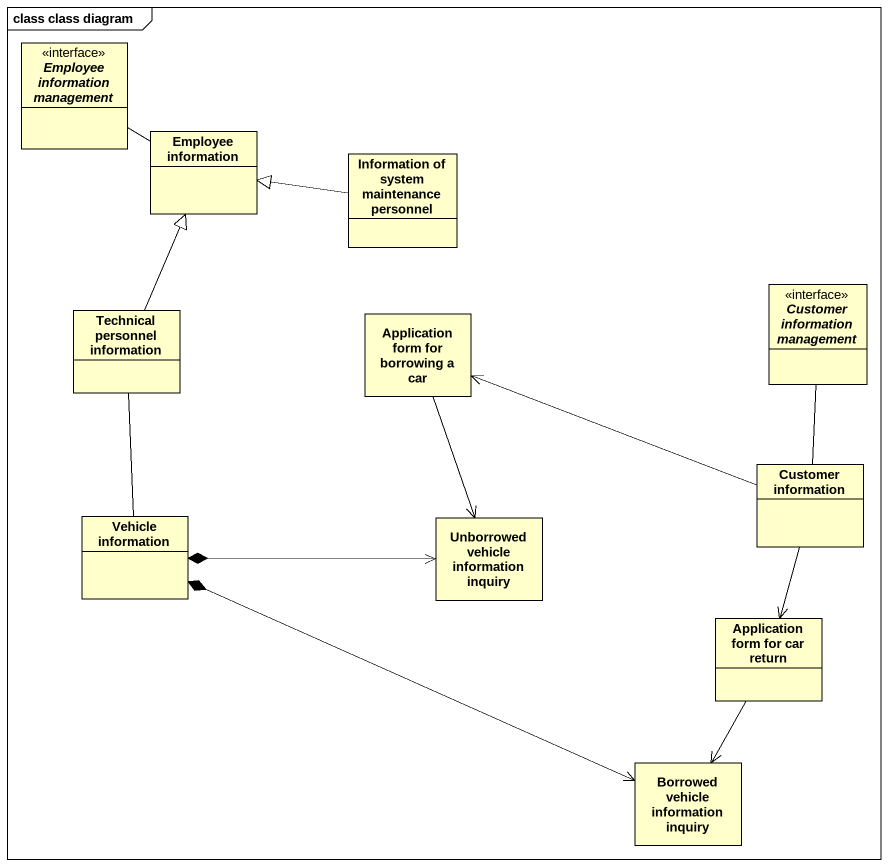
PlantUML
@startuml
mainframe class class diagram
hide circle
hide empty members
interface "Employee information management" as Employee_information
class "Employee information" as Employee_information_2
class "Information of system maintenance personnel" as Information_of_system
class "Technical personnel information" as Technical_personnel
class "Application form for borrowing a car" as Application_form_for
interface "Customer information management" as Customer_information
class "Customer information" as Customer_information_2
class "Vehicle information" as Vehicle_information
class "Unborrowed vehicle information inquiry" as Unborrowed_vehicle
class "Application form for car return" as Application_form_for_car
class "Borrowed vehicle information inquiry" as Borrowed_vehicle
Employee_information_2 -left- Employee_information
Information_of_system -left-|> Employee_information_2
Technical_personnel -up-|> Employee_information_2
Technical_personnel -- Vehicle_information
Application_form_for --> Unborrowed_vehicle
Customer_information -- Customer_information_2
Customer_information_2 -left-> Application_form_for
Customer_information_2 --> Application_form_for_car
Unborrowed_vehicle <-left-* Vehicle_information
Application_form_for_car --> Borrowed_vehicle
Borrowed_vehicle <-left-* Vehicle_information
@enduml
